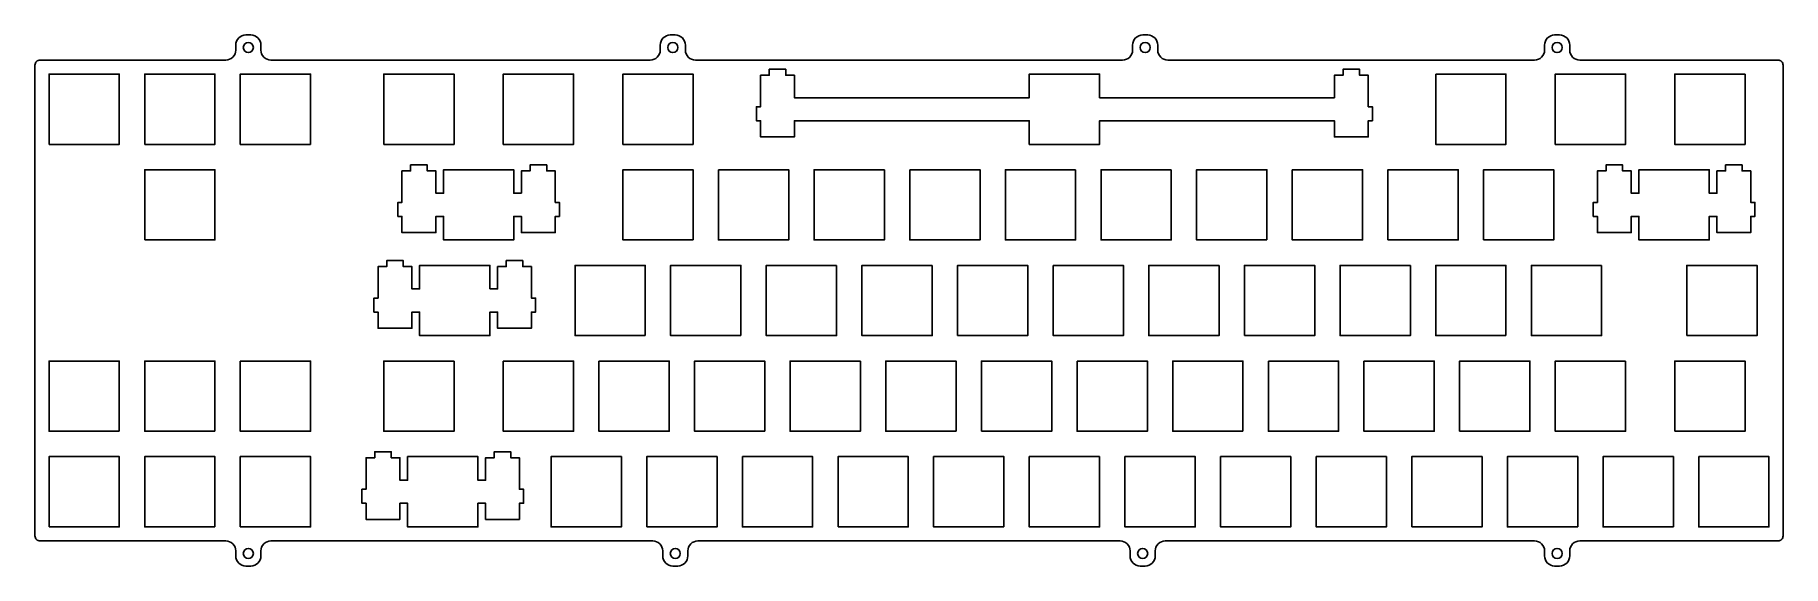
# Model space of a CAD drawing. Header units: millimetres. Extents: x -200 to 148, y -51 to 55.
import ezdxf

# ---------------------------------------------------------------- set-up
doc = ezdxf.new("R2010")
doc.units = ezdxf.units.MM
doc.layers.get('0').update_dxf_attribs({"linetype": 'CONTINUOUS'})

msp = doc.modelspace()

# ---------------------------------------------------------------- linework, layer by layer
msp.add_lwpolyline([(-75.66, 52.26, -0.414214), (-77.66, 50.26), (-153.21, 50.26, -0.414214), (-155.21, 52.26), (-155.21, 53.26, 0.414214), (-157.21, 55.26), (-158.21, 55.26, 0.414214), (-160.21, 53.26), (-160.21, 52.26, -0.414214), (-162.21, 50.26), (-199.21, 50.26, 0.414214), (-200.21, 49.26), (-200.21, -44.53, 0.414214), (-199.21, -45.53), (-162.21, -45.53, -0.414214), (-160.21, -47.53), (-160.21, -48.53, 0.414214), (-158.21, -50.53), (-157.21, -50.53, 0.414214), (-155.21, -48.53), (-155.21, -47.53, -0.414214), (-153.21, -45.53), (-77.16, -45.53, -0.414214), (-75.16, -47.53), (-75.16, -48.53, 0.414214), (-73.16, -50.53), (-72.16, -50.53, 0.414214), (-70.16, -48.53), (-70.16, -47.53, -0.414214), (-68.16, -45.53), (15.94, -45.53, -0.414214), (17.94, -47.53), (17.94, -48.53, 0.414214), (19.94, -50.53), (20.94, -50.53, 0.414214), (22.94, -48.53), (22.94, -47.53, -0.414214), (24.94, -45.53), (98.5, -45.53, -0.414214), (100.5, -47.53), (100.5, -48.53, 0.414214), (102.5, -50.53), (103.5, -50.53, 0.414214), (105.5, -48.53), (105.5, -47.53, -0.414214), (107.5, -45.53), (147, -45.53, 0.414214), (148, -44.53), (148, 49.26, 0.414214), (147, 50.26), (107.5, 50.26, -0.414214), (105.5, 52.26), (105.5, 53.26, 0.414214), (103.5, 55.26), (102.5, 55.26, 0.414214), (100.5, 53.26), (100.5, 52.26, -0.414214), (98.5, 50.26), (25.44, 50.26, -0.414214), (23.44, 52.26), (23.44, 53.26, 0.414214), (21.44, 55.26), (20.44, 55.26, 0.414214), (18.44, 53.26), (18.44, 52.26, -0.414214), (16.44, 50.26), (-68.66, 50.26, -0.414214), (-70.66, 52.26), (-70.66, 53.26, 0.414214), (-72.66, 55.26), (-73.66, 55.26, 0.414214), (-75.66, 53.26)], format="xyb", close=True)
for points in [[(-197.41, 33.47), (-197.41, 47.46), (-183.41, 47.46), (-183.41, 33.47)], [(-178.36, 33.47), (-178.36, 47.46), (-164.36, 47.46), (-164.36, 33.47)], [(-145.31, 33.47), (-159.31, 33.47), (-159.31, 47.46), (-145.31, 47.46)], [(-130.74, 33.47), (-130.74, 47.46), (-116.74, 47.46), (-116.74, 33.47)], [(-106.93, 33.47), (-106.93, 47.46), (-92.93, 47.46), (-92.93, 33.47)], [(-69.11, 33.47), (-83.11, 33.47), (-83.11, 47.46), (-69.11, 47.46)], [(11.85, 42.76), (58.62, 42.76), (58.62, 47.23), (60.35, 47.23), (60.35, 48.43), (63.65, 48.43), (63.65, 47.23), (65.37, 47.23), (65.37, 40.96), (66.2, 40.96), (66.2, 38.17), (65.37, 38.17), (65.37, 34.94), (58.62, 34.94), (58.62, 38.17), (11.85, 38.17), (11.85, 33.47), (-2.15, 33.47), (-2.15, 38.17), (-48.93, 38.17), (-48.93, 34.94), (-55.68, 34.94), (-55.68, 38.17), (-56.5, 38.17), (-56.5, 40.96), (-55.68, 40.96), (-55.68, 47.23), (-53.95, 47.23), (-53.95, 48.43), (-50.65, 48.43), (-50.65, 47.23), (-48.93, 47.23), (-48.93, 42.76), (-2.15, 42.76), (-2.15, 47.46), (11.85, 47.46)], [(78.81, 47.46), (92.81, 47.46), (92.81, 33.47), (78.81, 33.47)], [(102.62, 33.47), (102.62, 47.46), (116.62, 47.46), (116.62, 33.47)], [(140.44, 47.46), (140.44, 33.47), (126.44, 33.47), (126.44, 47.46)], [(-178.36, 14.42), (-178.36, 28.41), (-164.36, 28.41), (-164.36, 14.42)], [(-103.31, 23.72), (-103.31, 28.18), (-101.58, 28.18), (-101.58, 29.38), (-98.28, 29.38), (-98.28, 28.18), (-96.56, 28.18), (-96.56, 21.91), (-95.73, 21.91), (-95.73, 19.12), (-96.56, 19.12), (-96.56, 15.89), (-103.31, 15.89), (-103.31, 19.12), (-104.83, 19.12), (-104.83, 14.42), (-118.83, 14.42), (-118.83, 19.12), (-120.36, 19.12), (-120.36, 15.89), (-127.11, 15.89), (-127.11, 19.12), (-127.93, 19.12), (-127.93, 21.91), (-127.11, 21.91), (-127.11, 28.18), (-125.38, 28.18), (-125.38, 29.38), (-122.08, 29.38), (-122.08, 28.18), (-120.36, 28.18), (-120.36, 23.72), (-118.83, 23.72), (-118.83, 28.41), (-104.83, 28.41), (-104.83, 23.72)], [(-69.11, 14.42), (-83.11, 14.42), (-83.11, 28.41), (-69.11, 28.41)], [(-64.06, 28.41), (-50.06, 28.41), (-50.06, 14.42), (-64.06, 14.42)], [(-31.01, 28.41), (-31.01, 14.42), (-45.01, 14.42), (-45.01, 28.41)], [(-25.96, 28.41), (-11.96, 28.41), (-11.96, 14.42), (-25.96, 14.42)], [(7.09, 28.41), (7.09, 14.42), (-6.91, 14.42), (-6.91, 28.41)], [(26.14, 28.41), (26.14, 14.42), (12.14, 14.42), (12.14, 28.41)], [(45.19, 14.42), (31.19, 14.42), (31.19, 28.41), (45.19, 28.41)], [(50.24, 28.41), (64.24, 28.41), (64.24, 14.42), (50.24, 14.42)], [(69.29, 14.42), (69.29, 28.41), (83.29, 28.41), (83.29, 14.42)], [(88.34, 14.42), (88.34, 28.41), (102.34, 28.41), (102.34, 14.42)], [(111.02, 21.91), (111.02, 28.18), (112.74, 28.18), (112.74, 29.38), (116.04, 29.38), (116.04, 28.18), (117.77, 28.18), (117.77, 23.72), (119.29, 23.72), (119.29, 28.41), (133.29, 28.41), (133.29, 23.72), (134.82, 23.72), (134.82, 28.18), (136.54, 28.18), (136.54, 29.38), (139.84, 29.38), (139.84, 28.18), (141.57, 28.18), (141.57, 21.91), (142.39, 21.91), (142.39, 19.12), (141.57, 19.12), (141.57, 15.89), (134.82, 15.89), (134.82, 19.12), (133.29, 19.12), (133.29, 14.42), (119.29, 14.42), (119.29, 19.12), (117.77, 19.12), (117.77, 15.89), (111.02, 15.89), (111.02, 19.12), (110.19, 19.12), (110.19, 21.91)], [(-109.59, 4.67), (-108.07, 4.67), (-108.07, 9.13), (-106.34, 9.13), (-106.34, 10.33), (-103.04, 10.33), (-103.04, 9.13), (-101.32, 9.13), (-101.32, 2.86), (-100.5, 2.86), (-100.5, 0.07), (-101.32, 0.07), (-101.32, -3.16), (-108.07, -3.16), (-108.07, 0.07), (-109.59, 0.07), (-109.59, -4.63), (-123.6, -4.63), (-123.6, 0.07), (-125.12, 0.07), (-125.12, -3.16), (-131.87, -3.16), (-131.87, 0.07), (-132.69, 0.07), (-132.69, 2.86), (-131.87, 2.86), (-131.87, 9.13), (-130.15, 9.13), (-130.15, 10.33), (-126.84, 10.33), (-126.84, 9.13), (-125.12, 9.13), (-125.12, 4.67), (-123.6, 4.67), (-123.6, 9.36), (-109.59, 9.36)], [(-78.64, -4.63), (-92.64, -4.63), (-92.64, 9.36), (-78.64, 9.36)], [(-59.59, -4.63), (-73.59, -4.63), (-73.59, 9.36), (-59.59, 9.36)], [(-40.54, 9.36), (-40.54, -4.63), (-54.54, -4.63), (-54.54, 9.36)], [(-21.49, 9.36), (-21.49, -4.63), (-35.49, -4.63), (-35.49, 9.36)], [(-16.44, -4.63), (-16.44, 9.36), (-2.44, 9.36), (-2.44, -4.63)], [(2.61, 9.36), (16.61, 9.36), (16.61, -4.63), (2.61, -4.63)], [(35.66, 9.36), (35.66, -4.63), (21.66, -4.63), (21.66, 9.36)], [(40.71, -4.63), (40.71, 9.36), (54.71, 9.36), (54.71, -4.63)], [(73.76, 9.36), (73.76, -4.63), (59.76, -4.63), (59.76, 9.36)], [(92.81, -4.63), (78.81, -4.63), (78.81, 9.36), (92.81, 9.36)], [(111.86, 9.36), (111.86, -4.63), (97.86, -4.63), (97.86, 9.36)], [(128.82, -4.63), (128.82, 9.36), (142.82, 9.36), (142.82, -4.63)], [(-183.41, -23.68), (-197.41, -23.68), (-197.41, -9.69), (-183.41, -9.69)], [(-164.36, -23.68), (-178.36, -23.68), (-178.36, -9.69), (-164.36, -9.69)], [(-159.31, -9.69), (-145.31, -9.69), (-145.31, -23.68), (-159.31, -23.68)], [(-116.74, -9.69), (-116.74, -23.68), (-130.74, -23.68), (-130.74, -9.69)], [(-106.93, -9.69), (-92.93, -9.69), (-92.93, -23.68), (-106.93, -23.68)], [(-87.88, -9.69), (-73.88, -9.69), (-73.88, -23.68), (-87.88, -23.68)], [(-54.83, -23.68), (-68.83, -23.68), (-68.83, -9.69), (-54.83, -9.69)], [(-35.78, -9.69), (-35.78, -23.68), (-49.78, -23.68), (-49.78, -9.69)], [(-16.73, -23.68), (-30.73, -23.68), (-30.73, -9.69), (-16.73, -9.69)], [(-11.68, -23.68), (-11.68, -9.69), (2.32, -9.69), (2.32, -23.68)], [(7.37, -9.69), (21.37, -9.69), (21.37, -23.68), (7.37, -23.68)], [(40.42, -23.68), (26.42, -23.68), (26.42, -9.69), (40.42, -9.69)], [(45.47, -9.69), (59.47, -9.69), (59.47, -23.68), (45.47, -23.68)], [(64.52, -9.69), (78.52, -9.69), (78.52, -23.68), (64.52, -23.68)], [(83.57, -23.68), (83.57, -9.69), (97.57, -9.69), (97.57, -23.68)], [(116.62, -9.69), (116.62, -23.68), (102.62, -23.68), (102.62, -9.69)], [(126.44, -23.68), (126.44, -9.69), (140.44, -9.69), (140.44, -23.68)], [(-127.5, -38.03), (-127.5, -41.26), (-134.25, -41.26), (-134.25, -38.03), (-135.08, -38.03), (-135.08, -35.24), (-134.25, -35.24), (-134.25, -28.97), (-132.53, -28.97), (-132.53, -27.77), (-129.23, -27.77), (-129.23, -28.97), (-127.5, -28.97), (-127.5, -33.43), (-125.98, -33.43), (-125.98, -28.74), (-111.98, -28.74), (-111.98, -33.43), (-110.45, -33.43), (-110.45, -28.97), (-108.73, -28.97), (-108.73, -27.77), (-105.43, -27.77), (-105.43, -28.97), (-103.7, -28.97), (-103.7, -35.24), (-102.88, -35.24), (-102.88, -38.03), (-103.7, -38.03), (-103.7, -41.26), (-110.45, -41.26), (-110.45, -38.03), (-111.98, -38.03), (-111.98, -42.73), (-125.98, -42.73), (-125.98, -38.03)], [(-197.41, -42.73), (-197.41, -28.74), (-183.41, -28.74), (-183.41, -42.73)], [(-164.36, -42.73), (-178.36, -42.73), (-178.36, -28.74), (-164.36, -28.74)], [(-159.31, -42.73), (-159.31, -28.74), (-145.31, -28.74), (-145.31, -42.73)], [(-83.4, -28.74), (-83.4, -42.73), (-97.4, -42.73), (-97.4, -28.74)], [(-78.35, -42.73), (-78.35, -28.74), (-64.35, -28.74), (-64.35, -42.73)], [(-59.3, -28.74), (-45.3, -28.74), (-45.3, -42.73), (-59.3, -42.73)], [(-40.25, -42.73), (-40.25, -28.74), (-26.25, -28.74), (-26.25, -42.73)], [(-7.2, -42.73), (-21.2, -42.73), (-21.2, -28.74), (-7.2, -28.74)], [(11.85, -28.74), (11.85, -42.73), (-2.15, -42.73), (-2.15, -28.74)], [(16.9, -28.74), (30.9, -28.74), (30.9, -42.73), (16.9, -42.73)], [(35.95, -28.74), (49.95, -28.74), (49.95, -42.73), (35.95, -42.73)], [(55, -28.74), (69, -28.74), (69, -42.73), (55, -42.73)], [(74.05, -42.73), (74.05, -28.74), (88.05, -28.74), (88.05, -42.73)], [(107.1, -42.73), (93.1, -42.73), (93.1, -28.74), (107.1, -28.74)], [(126.15, -42.73), (112.15, -42.73), (112.15, -28.74), (126.15, -28.74)], [(131.2, -28.74), (145.2, -28.74), (145.2, -42.73), (131.2, -42.73)]]:
    msp.add_lwpolyline(points, close=True)
for centre in [(-157.71, 52.76), (-73.16, 52.76), (20.94, 52.76), (103, 52.76), (-157.71, -48.03), (-72.66, -48.03), (20.44, -48.03), (103, -48.03)]:
    msp.add_circle(centre, 1)

doc.saveas('drawing.dxf')
